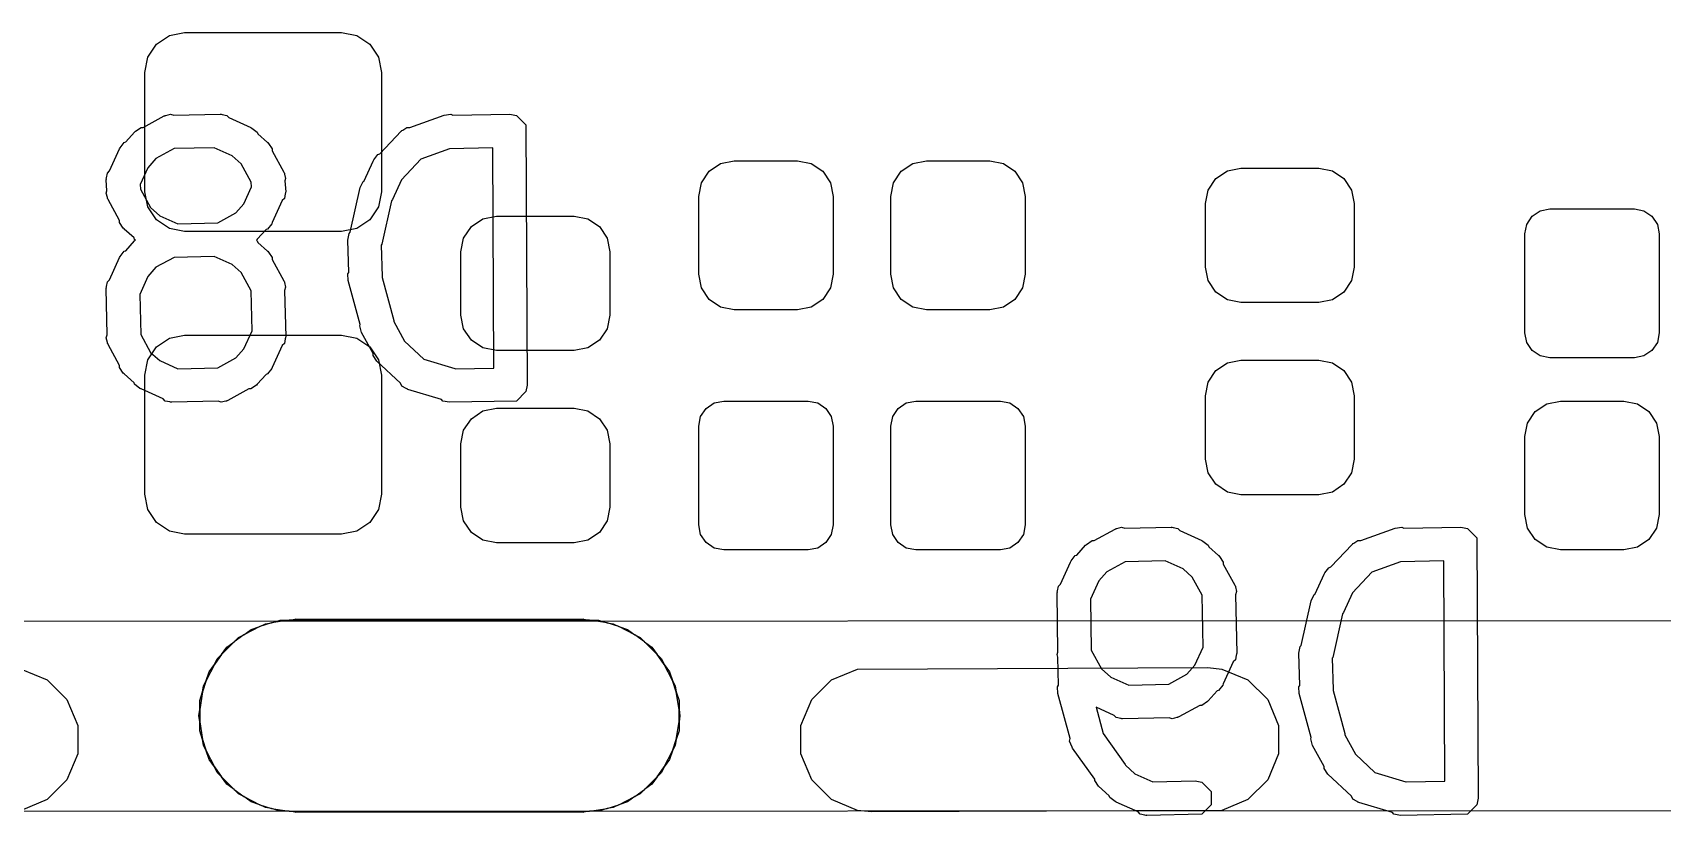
# Model space of a CAD drawing. Extents: x 138 to 258, y -115 to -93.
# Drawn here: x 142.663 to 146.973, y -111.49 to -109.42 of the extents above; entities that cross this region are included whole.
import ezdxf

# ---------------------------------------------------------------- set-up
doc = ezdxf.new("R2010")
doc.units = 0
doc.layers.add('BLACK', color=7, linetype='CONTINUOUS')

msp = doc.modelspace()

# ---------------------------------------------------------------- linework, layer by layer
at = {"layer": 'BLACK', "linetype": 'CONTINUOUS'}
for p, q in [((142.967538, -109.485689), (142.99043, -109.45143)), ((142.99043, -109.45143), (143.024689, -109.428538)), ((143.024689, -109.428538), (143.0651, -109.4205)), ((143.0651, -109.4205), (143.4801, -109.4205)), ((143.4801, -109.4205), (143.520511, -109.428538)), ((143.520511, -109.428538), (143.55477, -109.45143)), ((143.55477, -109.45143), (143.577662, -109.485689)), ((142.9595, -109.5261), (142.967538, -109.485689)), ((143.577662, -109.485689), (143.5857, -109.5261)), ((142.9595, -109.8411), (142.9595, -109.5261)), ((143.5857, -109.5261), (143.5857, -109.8411)), ((142.934914, -109.681423), (142.949747, -109.671512)), ((142.949747, -109.671512), (142.955042, -109.671512)), ((142.955042, -109.671512), (143.010658, -109.640928)), ((143.010658, -109.640928), (143.012866, -109.640323)), ((143.012866, -109.640323), (143.013609, -109.639581)), ((143.013609, -109.639581), (143.015765, -109.639529)), ((143.015765, -109.639529), (143.027864, -109.636216)), ((143.027864, -109.636216), (143.036325, -109.639036)), ((143.036325, -109.639036), (143.158831, -109.636101)), ((143.158831, -109.636101), (143.161076, -109.636547)), ((143.161076, -109.636547), (143.162072, -109.636216)), ((143.162072, -109.636216), (143.164164, -109.637161)), ((143.164164, -109.637161), (143.176327, -109.639581)), ((143.176327, -109.639581), (143.181944, -109.645198)), ((143.181944, -109.645198), (143.240163, -109.671512)), ((143.240163, -109.671512), (143.240191, -109.671513)), ((143.240191, -109.671513), (143.240219, -109.671538)), ((143.240219, -109.671538), (143.243141, -109.672859)), ((143.243141, -109.672859), (143.257233, -109.683796)), ((143.641849, -109.678453), (143.652237, -109.671512)), ((143.652237, -109.671512), (143.6608, -109.671512)), ((143.6608, -109.671512), (143.751071, -109.638447)), ((143.751071, -109.638447), (143.768769, -109.636216)), ((143.768769, -109.636216), (143.77446, -109.639061)), ((143.77446, -109.639061), (143.925185, -109.636101)), ((143.925185, -109.636101), (143.942681, -109.639581)), ((143.942681, -109.639581), (143.967425, -109.664325)), ((143.967425, -109.664325), (143.970905, -110.352381)), ((142.894418, -109.725237), (142.905355, -109.711145)), ((142.905355, -109.711145), (142.909579, -109.709736)), ((142.909579, -109.709736), (142.932652, -109.68395)), ((142.932652, -109.68395), (142.932704, -109.683796)), ((142.932704, -109.683796), (142.932874, -109.683702)), ((142.932874, -109.683702), (142.934914, -109.681423)), ((143.257233, -109.683796), (143.258641, -109.688022)), ((143.258641, -109.688022), (143.284424, -109.711092)), ((143.284424, -109.711092), (143.284581, -109.711145)), ((143.284581, -109.711145), (143.284675, -109.711317)), ((143.284675, -109.711317), (143.286954, -109.713356)), ((143.286954, -109.713356), (143.296865, -109.728188)), ((143.581285, -109.741285), (143.637405, -109.681423)), ((143.637405, -109.681423), (143.639308, -109.680151)), ((143.639308, -109.680151), (143.639778, -109.679212)), ((143.639778, -109.679212), (143.641849, -109.678453)), ((142.866757, -109.786433), (142.893071, -109.728217)), ((142.893071, -109.728187), (142.893098, -109.728156)), ((142.893071, -109.728217), (142.893071, -109.728187)), ((142.893098, -109.728156), (142.894418, -109.725237)), ((142.98938, -109.753715), (142.967898, -109.777723)), ((143.037245, -109.727393), (142.98938, -109.753715)), ((143.143125, -109.724856), (143.037245, -109.727393)), ((143.190656, -109.74634), (143.143125, -109.724856)), ((143.21466, -109.767819), (143.190656, -109.74634)), ((143.296865, -109.728188), (143.296864, -109.733482)), ((143.296864, -109.733482), (143.32745, -109.7891)), ((143.539904, -109.81264), (143.563631, -109.760148)), ((143.563631, -109.760118), (143.563657, -109.760089)), ((143.563631, -109.760148), (143.563631, -109.760118)), ((143.563657, -109.760089), (143.564978, -109.757168)), ((143.564978, -109.757168), (143.575915, -109.743076)), ((143.575915, -109.743076), (143.581285, -109.741285)), ((143.689557, -109.75516), (143.638447, -109.80968)), ((143.76516, -109.727467), (143.689557, -109.75516)), ((143.765528, -109.727541), (143.76516, -109.727467)), ((143.879684, -109.725298), (143.765528, -109.727541)), ((143.882629, -110.307496), (143.879684, -109.725298)), ((144.482415, -109.766904), (144.51838, -109.75975)), ((144.51838, -109.75975), (144.68602, -109.75975)), ((144.68602, -109.75975), (144.721985, -109.766904)), ((144.990415, -109.766904), (145.02638, -109.75975)), ((145.02638, -109.75975), (145.19402, -109.75975)), ((145.19402, -109.75975), (145.229985, -109.766904)), ((142.857775, -109.806306), (142.85872, -109.804213)), ((142.85872, -109.804213), (142.86114, -109.792051)), ((142.86114, -109.792051), (142.866757, -109.786433)), ((142.967898, -109.777723), (142.947749, -109.822301)), ((143.241311, -109.816282), (143.21466, -109.767819)), ((143.32745, -109.7891), (143.328054, -109.791308)), ((143.328054, -109.791308), (143.328797, -109.792051)), ((143.328797, -109.792051), (143.328983, -109.794699)), ((143.328983, -109.794699), (143.332162, -109.806305)), ((144.431554, -109.817765), (144.451926, -109.787276)), ((144.451926, -109.787276), (144.482415, -109.766904)), ((144.721985, -109.766904), (144.752474, -109.787276)), ((144.752474, -109.787276), (144.772846, -109.817765)), ((144.939554, -109.817765), (144.959926, -109.787276)), ((144.959926, -109.787276), (144.990415, -109.766904)), ((145.229985, -109.766904), (145.260474, -109.787276)), ((145.260474, -109.787276), (145.280846, -109.817765)), ((145.791776, -109.806326), (145.822265, -109.785954)), ((145.822265, -109.785954), (145.85823, -109.7788)), ((145.85823, -109.7788), (146.06397, -109.7788)), ((146.06397, -109.7788), (146.099935, -109.785954)), ((146.099935, -109.785954), (146.130424, -109.806326)), ((142.85766, -109.809547), (142.858106, -109.807301)), ((142.859724, -109.83887), (142.85766, -109.809547)), ((142.858106, -109.807301), (142.857775, -109.806306)), ((142.857775, -109.844719), (142.859724, -109.83887)), ((142.860953, -109.856324), (142.857775, -109.844719)), ((142.947749, -109.822301), (142.948625, -109.834743)), ((142.948625, -109.834743), (142.975273, -109.883202)), ((142.967538, -109.881511), (142.9595, -109.8411)), ((143.222036, -109.873301), (143.242187, -109.828722)), ((143.242187, -109.828722), (143.241311, -109.816282)), ((143.331215, -109.846813), (143.328797, -109.858974)), ((143.332162, -109.806305), (143.330212, -109.812153)), ((143.330212, -109.812153), (143.332277, -109.841478)), ((143.332162, -109.84472), (143.331215, -109.846813)), ((143.332277, -109.841478), (143.33183, -109.843724)), ((143.33183, -109.843724), (143.332162, -109.84472)), ((143.502965, -109.94851), (143.529585, -109.830389)), ((143.529585, -109.830389), (143.537205, -109.81426)), ((143.537205, -109.81426), (143.539904, -109.81264)), ((143.5857, -109.8411), (143.577662, -109.881511)), ((143.638447, -109.80968), (143.614833, -109.861924)), ((144.4244, -109.85373), (144.431554, -109.817765)), ((144.772846, -109.817765), (144.78, -109.85373)), ((144.9324, -109.85373), (144.939554, -109.817765)), ((145.280846, -109.817765), (145.288, -109.85373)), ((145.76425, -109.87278), (145.771404, -109.836815)), ((145.771404, -109.836815), (145.791776, -109.806326)), ((146.130424, -109.806326), (146.150796, -109.836815)), ((146.150796, -109.836815), (146.15795, -109.87278)), ((142.86114, -109.858974), (142.860953, -109.856324)), ((142.861882, -109.859716), (142.86114, -109.858974)), ((142.862487, -109.861924), (142.861882, -109.859716)), ((142.893071, -109.917542), (142.862487, -109.861924)), ((142.99043, -109.91577), (142.967538, -109.881511)), ((142.975273, -109.883202), (142.99928, -109.904683)), ((143.200555, -109.897309), (143.222036, -109.873301)), ((143.323179, -109.864591), (143.296865, -109.922808)), ((143.328797, -109.858974), (143.323179, -109.864591)), ((143.577662, -109.881511), (143.55477, -109.91577)), ((143.612303, -109.865183), (143.586363, -109.980293)), ((143.614833, -109.861924), (143.612303, -109.865183)), ((144.4244, -110.05947), (144.4244, -109.85373)), ((144.78, -109.85373), (144.78, -110.05947)), ((144.9324, -110.05947), (144.9324, -109.85373)), ((145.288, -109.85373), (145.288, -110.05947)), ((145.76425, -110.04042), (145.76425, -109.87278)), ((146.15795, -109.87278), (146.15795, -110.04042)), ((146.628143, -109.906093), (146.649568, -109.891777)), ((146.649568, -109.891777), (146.67484, -109.88675)), ((146.67484, -109.88675), (146.89836, -109.88675)), ((146.89836, -109.88675), (146.923632, -109.891777)), ((146.923632, -109.891777), (146.945057, -109.906093)), ((142.893072, -109.922838), (142.893071, -109.917542)), ((142.902983, -109.93767), (142.893072, -109.922838)), ((143.024689, -109.938662), (142.99043, -109.91577)), ((142.99928, -109.904683), (143.046811, -109.926168)), ((143.046811, -109.926168), (143.15269, -109.923631)), ((143.15269, -109.923631), (143.200555, -109.897309)), ((143.295518, -109.925788), (143.284581, -109.93988)), ((143.296837, -109.922868), (143.295518, -109.925788)), ((143.296865, -109.922838), (143.296837, -109.922868)), ((143.296865, -109.922808), (143.296865, -109.922838)), ((143.55477, -109.91577), (143.520511, -109.938662)), ((143.802904, -109.963815), (143.823276, -109.933326)), ((143.823276, -109.933326), (143.853765, -109.912954)), ((143.853765, -109.912954), (143.88973, -109.9058)), ((143.88973, -109.9058), (144.09547, -109.9058)), ((144.09547, -109.9058), (144.131435, -109.912954)), ((144.131435, -109.912954), (144.161924, -109.933326)), ((144.161924, -109.933326), (144.182296, -109.963815)), ((146.6088, -109.95279), (146.613827, -109.927518)), ((146.613827, -109.927518), (146.628143, -109.906093)), ((146.945057, -109.906093), (146.959373, -109.927518)), ((146.959373, -109.927518), (146.9644, -109.95279)), ((142.90526, -109.939707), (142.902983, -109.93767)), ((142.905355, -109.93988), (142.90526, -109.939707)), ((142.905511, -109.939932), (142.905355, -109.93988)), ((142.931294, -109.963001), (142.905511, -109.939932)), ((142.909579, -109.997119), (142.932652, -109.971333)), ((142.932703, -109.967228), (142.931294, -109.963001)), ((142.932652, -109.971333), (142.932704, -109.971179)), ((142.934841, -109.968887), (142.932703, -109.967228)), ((142.932704, -109.971179), (142.932874, -109.971085)), ((142.932874, -109.971085), (142.934841, -109.968887)), ((143.0651, -109.9467), (143.024689, -109.938662)), ((143.4801, -109.9467), (143.0651, -109.9467)), ((143.257062, -109.967321), (143.255095, -109.96952)), ((143.255095, -109.96952), (143.257233, -109.971179)), ((143.257233, -109.967228), (143.257062, -109.967321)), ((143.257284, -109.967073), (143.257233, -109.967228)), ((143.257233, -109.971179), (143.258641, -109.975405)), ((143.280356, -109.941288), (143.257284, -109.967073)), ((143.258641, -109.975405), (143.284424, -109.998475)), ((143.284581, -109.93988), (143.280356, -109.941288)), ((143.520511, -109.938662), (143.4801, -109.9467)), ((143.496288, -109.969204), (143.499768, -109.951708)), ((143.498914, -110.05472), (143.496288, -109.969204)), ((143.499768, -109.951708), (143.502965, -109.94851)), ((143.79575, -109.99978), (143.802904, -109.963815)), ((144.182296, -109.963815), (144.18945, -109.99978)), ((146.6088, -110.21441), (146.6088, -109.95279)), ((146.9644, -109.95279), (146.9644, -110.21441)), ((142.866757, -110.073816), (142.893071, -110.0156)), ((142.893071, -110.01557), (142.893098, -110.015539)), ((142.893071, -110.0156), (142.893071, -110.01557)), ((142.893098, -110.015539), (142.894418, -110.01262)), ((142.894418, -110.01262), (142.905355, -109.998528)), ((142.905355, -109.998528), (142.909579, -109.997119)), ((143.037245, -110.014776), (142.98938, -110.041098)), ((143.143125, -110.012239), (143.037245, -110.014776)), ((143.190656, -110.033723), (143.143125, -110.012239)), ((143.284424, -109.998475), (143.284581, -109.998528)), ((143.284581, -109.998528), (143.284675, -109.9987)), ((143.284675, -109.9987), (143.286954, -110.000739)), ((143.286954, -110.000739), (143.296865, -110.015571)), ((143.296865, -110.015571), (143.296864, -110.020865)), ((143.296864, -110.020865), (143.32745, -110.076483)), ((143.586363, -109.980293), (143.585201, -109.982751)), ((143.585201, -109.982751), (143.587728, -110.064998)), ((143.79575, -110.16742), (143.79575, -109.99978)), ((144.18945, -109.99978), (144.18945, -110.16742)), ((142.98938, -110.041098), (142.967898, -110.065106)), ((143.21466, -110.055202), (143.190656, -110.033723)), ((143.240984, -110.10307), (143.21466, -110.055202)), ((143.496786, -110.058269), (143.498914, -110.05472)), ((143.497653, -110.076087), (143.496786, -110.058269)), ((144.431554, -110.095435), (144.4244, -110.05947)), ((144.78, -110.05947), (144.772846, -110.095435)), ((144.939554, -110.095435), (144.9324, -110.05947)), ((145.288, -110.05947), (145.280846, -110.095435)), ((145.771404, -110.076385), (145.76425, -110.04042)), ((146.15795, -110.04042), (146.150796, -110.076385)), ((142.85766, -110.09693), (142.858106, -110.094684)), ((142.860595, -110.219434), (142.85766, -110.09693)), ((142.857775, -110.093689), (142.85872, -110.091596)), ((142.858106, -110.094684), (142.857775, -110.093689)), ((142.85872, -110.091596), (142.86114, -110.079434)), ((142.86114, -110.079434), (142.866757, -110.073816)), ((142.967898, -110.065106), (142.946415, -110.112635)), ((143.243521, -110.208948), (143.240984, -110.10307)), ((143.32745, -110.076483), (143.328054, -110.078691)), ((143.328054, -110.078691), (143.328797, -110.079434)), ((143.328797, -110.079434), (143.328848, -110.081589)), ((143.328848, -110.081589), (143.332162, -110.093688)), ((143.332162, -110.093688), (143.329341, -110.102149)), ((143.329341, -110.102149), (143.332277, -110.224655)), ((143.529583, -110.19222), (143.497653, -110.076087)), ((143.587728, -110.064998), (143.587097, -110.068166)), ((143.587097, -110.068166), (143.618295, -110.181635)), ((144.451926, -110.125924), (144.431554, -110.095435)), ((144.772846, -110.095435), (144.752474, -110.125924)), ((144.959926, -110.125924), (144.939554, -110.095435)), ((145.280846, -110.095435), (145.260474, -110.125924)), ((145.791776, -110.106874), (145.771404, -110.076385)), ((145.822265, -110.127246), (145.791776, -110.106874)), ((146.130424, -110.106874), (146.099935, -110.127246)), ((146.150796, -110.076385), (146.130424, -110.106874)), ((142.946415, -110.112635), (142.948952, -110.218515)), ((144.482415, -110.146296), (144.451926, -110.125924)), ((144.51838, -110.15345), (144.482415, -110.146296)), ((144.721985, -110.146296), (144.68602, -110.15345)), ((144.752474, -110.125924), (144.721985, -110.146296)), ((144.990415, -110.146296), (144.959926, -110.125924)), ((145.02638, -110.15345), (144.990415, -110.146296)), ((145.229985, -110.146296), (145.19402, -110.15345)), ((145.260474, -110.125924), (145.229985, -110.146296)), ((145.85823, -110.1344), (145.822265, -110.127246)), ((146.06397, -110.1344), (145.85823, -110.1344)), ((146.099935, -110.127246), (146.06397, -110.1344)), ((143.528335, -110.195965), (143.529583, -110.19222)), ((143.618295, -110.181635), (143.61844, -110.184635)), ((143.61844, -110.184635), (143.646764, -110.236141)), ((143.802904, -110.203385), (143.79575, -110.16742)), ((144.18945, -110.16742), (144.182296, -110.203385)), ((144.68602, -110.15345), (144.51838, -110.15345)), ((145.19402, -110.15345), (145.02638, -110.15345)), ((142.857775, -110.227896), (142.860595, -110.219434)), ((142.861088, -110.239993), (142.857775, -110.227896)), ((142.948952, -110.218515), (142.975273, -110.266379)), ((142.99043, -110.25143), (143.024689, -110.228538)), ((143.024689, -110.228538), (143.0651, -110.2205)), ((143.0651, -110.2205), (143.4801, -110.2205)), ((143.222035, -110.25648), (143.243521, -110.208948)), ((143.331215, -110.22999), (143.328797, -110.242151)), ((143.332162, -110.227897), (143.331215, -110.22999)), ((143.332277, -110.224655), (143.33183, -110.226901)), ((143.33183, -110.226901), (143.332162, -110.227897)), ((143.4801, -110.2205), (143.520511, -110.228538)), ((143.520511, -110.228538), (143.55477, -110.25143)), ((143.533047, -110.21317), (143.528335, -110.195965)), ((143.563631, -110.268787), (143.533047, -110.21317)), ((143.646764, -110.236141), (143.646815, -110.236328)), ((143.646815, -110.236328), (143.698026, -110.284336)), ((143.823276, -110.233874), (143.802904, -110.203385)), ((143.853765, -110.254246), (143.823276, -110.233874)), ((144.161924, -110.233874), (144.131435, -110.254246)), ((144.182296, -110.203385), (144.161924, -110.233874)), ((146.613827, -110.239682), (146.6088, -110.21441)), ((146.9644, -110.21441), (146.959373, -110.239682)), ((142.86114, -110.242151), (142.861088, -110.239993)), ((142.861882, -110.242893), (142.86114, -110.242151)), ((142.862487, -110.245101), (142.861882, -110.242893)), ((142.893071, -110.300718), (142.862487, -110.245101)), ((142.967538, -110.285689), (142.99043, -110.25143)), ((142.975273, -110.266379), (142.999282, -110.287862)), ((143.200555, -110.280487), (143.222035, -110.25648)), ((143.323179, -110.247768), (143.296864, -110.305985)), ((143.328797, -110.242151), (143.323179, -110.247768)), ((143.55477, -110.25143), (143.577662, -110.285689)), ((143.563631, -110.274084), (143.563631, -110.268787)), ((143.573542, -110.288916), (143.563631, -110.274084)), ((143.88973, -110.2614), (143.853765, -110.254246)), ((144.09547, -110.2614), (143.88973, -110.2614)), ((144.131435, -110.254246), (144.09547, -110.2614)), ((146.628143, -110.261107), (146.613827, -110.239682)), ((146.649568, -110.275423), (146.628143, -110.261107)), ((146.67484, -110.28045), (146.649568, -110.275423)), ((146.923632, -110.275423), (146.89836, -110.28045)), ((146.945057, -110.261107), (146.923632, -110.275423)), ((146.959373, -110.239682), (146.945057, -110.261107)), ((142.893071, -110.306015), (142.893071, -110.300718)), ((142.902982, -110.320847), (142.893071, -110.306015)), ((142.905261, -110.322886), (142.902982, -110.320847)), ((142.905355, -110.323057), (142.905261, -110.322886)), ((142.9595, -110.3261), (142.967538, -110.285689)), ((142.999282, -110.287862), (143.046811, -110.309345)), ((143.046811, -110.309345), (143.152691, -110.306808)), ((143.152691, -110.306808), (143.200555, -110.280487)), ((143.295518, -110.308965), (143.284581, -110.323057)), ((143.296838, -110.306043), (143.295518, -110.308965)), ((143.296865, -110.306014), (143.296838, -110.306043)), ((143.296864, -110.305985), (143.296865, -110.306014)), ((143.636032, -110.347498), (143.573542, -110.288916)), ((143.577662, -110.285689), (143.5857, -110.3261)), ((143.698026, -110.284336), (143.779986, -110.309007)), ((143.779986, -110.309007), (143.780844, -110.309496)), ((143.780844, -110.309496), (143.882629, -110.307496)), ((145.771404, -110.344815), (145.791776, -110.314326)), ((145.791776, -110.314326), (145.822265, -110.293954)), ((145.822265, -110.293954), (145.85823, -110.2868)), ((145.85823, -110.2868), (146.06397, -110.2868)), ((146.06397, -110.2868), (146.099935, -110.293954)), ((146.099935, -110.293954), (146.130424, -110.314326)), ((146.130424, -110.314326), (146.150796, -110.344815)), ((146.89836, -110.28045), (146.67484, -110.28045)), ((142.905509, -110.323108), (142.905355, -110.323057)), ((142.931295, -110.34618), (142.905509, -110.323108)), ((142.932704, -110.350406), (142.931295, -110.34618)), ((142.946796, -110.361343), (142.932704, -110.350406)), ((142.949717, -110.362663), (142.946796, -110.361343)), ((142.949747, -110.36269), (142.949717, -110.362663)), ((142.949776, -110.36269), (142.949747, -110.36269)), ((143.007991, -110.389003), (142.949776, -110.36269)), ((142.9595, -110.6411), (142.9595, -110.3261)), ((143.234895, -110.362689), (143.179277, -110.393274)), ((143.240191, -110.362689), (143.234895, -110.362689)), ((143.255023, -110.352778), (143.240191, -110.362689)), ((143.25706, -110.3505), (143.255023, -110.352778)), ((143.257233, -110.350406), (143.25706, -110.3505)), ((143.257285, -110.350249), (143.257233, -110.350406)), ((143.280355, -110.324465), (143.257285, -110.350249)), ((143.284581, -110.323057), (143.280355, -110.324465)), ((143.5857, -110.3261), (143.5857, -110.6411)), ((143.639778, -110.35499), (143.636032, -110.347498)), ((143.650608, -110.361163), (143.639778, -110.35499)), ((143.652237, -110.36269), (143.650608, -110.361163)), ((143.653287, -110.36269), (143.652237, -110.36269)), ((143.655276, -110.363824), (143.653287, -110.36269)), ((143.743916, -110.390505), (143.655276, -110.363824)), ((143.970905, -110.352381), (143.967425, -110.369877)), ((145.76425, -110.38078), (145.771404, -110.344815)), ((146.150796, -110.344815), (146.15795, -110.38078)), ((143.013609, -110.394621), (143.007991, -110.389003)), ((143.025771, -110.39704), (143.013609, -110.394621)), ((143.027864, -110.397986), (143.025771, -110.39704)), ((143.028859, -110.397654), (143.027864, -110.397986)), ((143.031105, -110.398101), (143.028859, -110.397654)), ((143.15361, -110.395165), (143.031105, -110.398101)), ((143.162072, -110.397986), (143.15361, -110.395165)), ((143.174169, -110.394672), (143.162072, -110.397986)), ((143.176327, -110.394621), (143.174169, -110.394672)), ((143.177069, -110.393878), (143.176327, -110.394621)), ((143.179277, -110.393274), (143.177069, -110.393878)), ((143.748032, -110.394621), (143.743916, -110.390505)), ((143.765528, -110.398101), (143.748032, -110.394621)), ((143.942681, -110.394621), (143.765528, -110.398101)), ((143.967425, -110.369877), (143.942681, -110.394621)), ((144.443743, -110.414093), (144.465168, -110.399777)), ((144.465168, -110.399777), (144.49044, -110.39475)), ((144.49044, -110.39475), (144.71396, -110.39475)), ((144.71396, -110.39475), (144.739232, -110.399777)), ((144.739232, -110.399777), (144.760657, -110.414093)), ((144.951743, -110.414093), (144.973168, -110.399777)), ((144.973168, -110.399777), (144.99844, -110.39475)), ((144.99844, -110.39475), (145.22196, -110.39475)), ((145.22196, -110.39475), (145.247232, -110.399777)), ((145.247232, -110.399777), (145.268657, -110.414093)), ((145.76425, -110.54842), (145.76425, -110.38078)), ((146.15795, -110.38078), (146.15795, -110.54842)), ((146.636326, -110.422276), (146.666815, -110.401904)), ((146.666815, -110.401904), (146.70278, -110.39475)), ((146.70278, -110.39475), (146.87042, -110.39475)), ((146.87042, -110.39475), (146.906385, -110.401904)), ((146.906385, -110.401904), (146.936874, -110.422276)), ((143.802904, -110.471815), (143.823276, -110.441326)), ((143.823276, -110.441326), (143.853765, -110.420954)), ((143.853765, -110.420954), (143.88973, -110.4138)), ((143.88973, -110.4138), (144.09547, -110.4138)), ((144.09547, -110.4138), (144.131435, -110.420954)), ((144.131435, -110.420954), (144.161924, -110.441326)), ((144.161924, -110.441326), (144.182296, -110.471815)), ((144.4244, -110.46079), (144.429427, -110.435518)), ((144.429427, -110.435518), (144.443743, -110.414093)), ((144.760657, -110.414093), (144.774973, -110.435518)), ((144.774973, -110.435518), (144.78, -110.46079)), ((144.9324, -110.46079), (144.937427, -110.435518)), ((144.937427, -110.435518), (144.951743, -110.414093)), ((145.268657, -110.414093), (145.282973, -110.435518)), ((145.282973, -110.435518), (145.288, -110.46079)), ((146.615954, -110.452765), (146.636326, -110.422276)), ((146.936874, -110.422276), (146.957246, -110.452765)), ((143.79575, -110.50778), (143.802904, -110.471815)), ((144.182296, -110.471815), (144.18945, -110.50778)), ((144.4244, -110.72241), (144.4244, -110.46079)), ((144.78, -110.46079), (144.78, -110.72241)), ((144.9324, -110.72241), (144.9324, -110.46079)), ((145.288, -110.46079), (145.288, -110.72241)), ((146.6088, -110.48873), (146.615954, -110.452765)), ((146.6088, -110.69447), (146.6088, -110.48873)), ((146.957246, -110.452765), (146.9644, -110.48873)), ((146.9644, -110.48873), (146.9644, -110.69447)), ((143.79575, -110.67542), (143.79575, -110.50778)), ((144.18945, -110.50778), (144.18945, -110.67542)), ((145.771404, -110.584385), (145.76425, -110.54842)), ((146.15795, -110.54842), (146.150796, -110.584385)), ((145.791776, -110.614874), (145.771404, -110.584385)), ((145.822265, -110.635246), (145.791776, -110.614874)), ((146.130424, -110.614874), (146.099935, -110.635246)), ((146.150796, -110.584385), (146.130424, -110.614874)), ((142.967538, -110.681511), (142.9595, -110.6411)), ((143.5857, -110.6411), (143.577662, -110.681511)), ((145.85823, -110.6424), (145.822265, -110.635246)), ((146.06397, -110.6424), (145.85823, -110.6424)), ((146.099935, -110.635246), (146.06397, -110.6424)), ((142.99043, -110.71577), (142.967538, -110.681511)), ((143.577662, -110.681511), (143.55477, -110.71577)), ((143.802904, -110.711385), (143.79575, -110.67542)), ((144.18945, -110.67542), (144.182296, -110.711385)), ((146.615954, -110.730435), (146.6088, -110.69447)), ((146.9644, -110.69447), (146.957246, -110.730435)), ((143.024689, -110.738662), (142.99043, -110.71577)), ((143.0651, -110.7467), (143.024689, -110.738662)), ((143.4801, -110.7467), (143.0651, -110.7467)), ((143.520511, -110.738662), (143.4801, -110.7467)), ((143.55477, -110.71577), (143.520511, -110.738662)), ((143.823276, -110.741874), (143.802904, -110.711385)), ((143.853765, -110.762246), (143.823276, -110.741874)), ((144.161924, -110.741874), (144.131435, -110.762246)), ((144.182296, -110.711385), (144.161924, -110.741874)), ((144.429427, -110.747682), (144.4244, -110.72241)), ((144.443743, -110.769107), (144.429427, -110.747682)), ((144.774973, -110.747682), (144.760657, -110.769107)), ((144.78, -110.72241), (144.774973, -110.747682)), ((144.937427, -110.747682), (144.9324, -110.72241)), ((144.951743, -110.769107), (144.937427, -110.747682)), ((145.282973, -110.747682), (145.268657, -110.769107)), ((145.288, -110.72241), (145.282973, -110.747682)), ((145.469642, -110.763712), (145.525258, -110.733128)), ((145.525258, -110.733128), (145.527466, -110.732523)), ((145.527466, -110.732523), (145.528209, -110.731781)), ((145.528209, -110.731781), (145.530365, -110.731729)), ((145.530365, -110.731729), (145.542464, -110.728416)), ((145.542464, -110.728416), (145.550925, -110.731236)), ((145.550925, -110.731236), (145.673431, -110.728301)), ((145.673431, -110.728301), (145.675676, -110.728747)), ((145.675676, -110.728747), (145.676672, -110.728416)), ((145.676672, -110.728416), (145.678764, -110.729361)), ((145.678764, -110.729361), (145.690927, -110.731781)), ((145.690927, -110.731781), (145.696544, -110.737398)), ((145.696544, -110.737398), (145.754763, -110.763712)), ((146.1754, -110.763712), (146.265671, -110.730647)), ((146.265671, -110.730647), (146.283369, -110.728416)), ((146.283369, -110.728416), (146.28906, -110.731261)), ((146.28906, -110.731261), (146.439785, -110.728301)), ((146.439785, -110.728301), (146.457281, -110.731781)), ((146.457281, -110.731781), (146.482025, -110.756525)), ((146.636326, -110.760924), (146.615954, -110.730435)), ((146.957246, -110.730435), (146.936874, -110.760924)), ((143.88973, -110.7694), (143.853765, -110.762246)), ((144.09547, -110.7694), (143.88973, -110.7694)), ((144.131435, -110.762246), (144.09547, -110.7694)), ((144.465168, -110.783423), (144.443743, -110.769107)), ((144.49044, -110.78845), (144.465168, -110.783423)), ((144.71396, -110.78845), (144.49044, -110.78845)), ((144.739232, -110.783423), (144.71396, -110.78845)), ((144.760657, -110.769107), (144.739232, -110.783423)), ((144.973168, -110.783423), (144.951743, -110.769107)), ((144.99844, -110.78845), (144.973168, -110.783423)), ((145.22196, -110.78845), (144.99844, -110.78845)), ((145.247232, -110.783423), (145.22196, -110.78845)), ((145.268657, -110.769107), (145.247232, -110.783423)), ((145.424179, -110.801936), (145.447252, -110.77615)), ((145.447252, -110.77615), (145.447304, -110.775996)), ((145.447304, -110.775996), (145.447474, -110.775902)), ((145.447474, -110.775902), (145.449514, -110.773623)), ((145.449514, -110.773623), (145.464347, -110.763712)), ((145.464347, -110.763712), (145.469642, -110.763712)), ((145.754763, -110.763712), (145.754791, -110.763713)), ((145.754791, -110.763713), (145.754819, -110.763738)), ((145.754819, -110.763738), (145.757741, -110.765059)), ((145.757741, -110.765059), (145.771833, -110.775996)), ((145.771833, -110.775996), (145.773241, -110.780222)), ((145.773241, -110.780222), (145.799024, -110.803292)), ((146.095885, -110.833485), (146.152005, -110.773623)), ((146.152005, -110.773623), (146.153908, -110.772351)), ((146.153908, -110.772351), (146.154378, -110.771412)), ((146.154378, -110.771412), (146.156449, -110.770653)), ((146.156449, -110.770653), (146.166837, -110.763712)), ((146.166837, -110.763712), (146.1754, -110.763712)), ((146.482025, -110.756525), (146.485505, -111.444581)), ((146.666815, -110.781296), (146.636326, -110.760924)), ((146.70278, -110.78845), (146.666815, -110.781296)), ((146.87042, -110.78845), (146.70278, -110.78845)), ((146.906385, -110.781296), (146.87042, -110.78845)), ((146.936874, -110.760924), (146.906385, -110.781296)), ((145.381357, -110.878633), (145.407671, -110.820417)), ((145.407671, -110.820387), (145.407698, -110.820356)), ((145.407671, -110.820417), (145.407671, -110.820387)), ((145.407698, -110.820356), (145.409018, -110.817437)), ((145.409018, -110.817437), (145.419955, -110.803345)), ((145.419955, -110.803345), (145.424179, -110.801936)), ((145.551845, -110.819593), (145.50398, -110.845915)), ((145.657725, -110.817056), (145.551845, -110.819593)), ((145.705256, -110.83854), (145.657725, -110.817056)), ((145.72926, -110.860019), (145.705256, -110.83854)), ((145.799024, -110.803292), (145.799181, -110.803345)), ((145.799181, -110.803345), (145.799275, -110.803517)), ((145.799275, -110.803517), (145.801554, -110.805556)), ((145.801554, -110.805556), (145.811465, -110.820388)), ((145.811465, -110.820388), (145.811464, -110.825682)), ((145.811464, -110.825682), (145.84205, -110.8813)), ((146.079578, -110.849368), (146.090515, -110.835276)), ((146.090515, -110.835276), (146.095885, -110.833485)), ((146.27976, -110.819667), (146.204157, -110.84736)), ((146.280128, -110.819741), (146.27976, -110.819667)), ((146.394284, -110.817498), (146.280128, -110.819741)), ((146.397229, -111.399696), (146.394284, -110.817498)), ((145.37574, -110.884251), (145.381357, -110.878633)), ((145.482498, -110.869923), (145.460653, -110.918253)), ((145.50398, -110.845915), (145.482498, -110.869923)), ((145.755556, -110.907837), (145.72926, -110.860019)), ((145.84205, -110.8813), (145.842654, -110.883508)), ((146.054504, -110.90484), (146.078231, -110.852348)), ((146.078231, -110.852318), (146.078257, -110.852289)), ((146.078231, -110.852348), (146.078231, -110.852318)), ((146.078257, -110.852289), (146.079578, -110.849368)), ((146.204157, -110.84736), (146.153047, -110.90188)), ((145.37226, -110.901747), (145.372706, -110.899501)), ((145.374264, -111.058976), (145.37226, -110.901747)), ((145.372375, -110.898506), (145.37332, -110.896413)), ((145.372706, -110.899501), (145.372375, -110.898506)), ((145.37332, -110.896413), (145.37574, -110.884251)), ((145.460653, -110.918253), (145.462373, -111.053118)), ((145.758258, -111.045393), (145.755556, -110.907837)), ((145.842654, -110.883508), (145.843397, -110.884251)), ((145.843397, -110.884251), (145.843438, -110.88637)), ((145.843438, -110.88637), (145.846762, -110.898505)), ((145.846762, -110.898505), (145.843848, -110.907244)), ((145.843848, -110.907244), (145.846877, -111.061404)), ((146.017565, -111.04071), (146.044185, -110.922589)), ((146.044185, -110.922589), (146.051805, -110.90646)), ((146.051805, -110.90646), (146.054504, -110.90484)), ((146.153047, -110.90188), (146.129433, -110.954124)), ((146.126903, -110.957383), (146.100963, -111.072493)), ((146.129433, -110.954124), (146.126903, -110.957383)), ((141.706502, -110.977341), (151.744362, -110.972714)), ((143.264249, -110.991195), (143.222026, -111.012709)), ((143.222026, -111.012709), (143.241433, -110.998609)), ((143.241433, -110.998609), (143.264249, -110.991195)), ((143.294754, -110.981283), (143.264249, -110.991195)), ((143.264249, -110.991195), (143.278717, -110.983824)), ((143.278717, -110.983824), (143.294754, -110.981283)), ((143.294754, -110.981283), (143.317572, -110.97387)), ((143.341563, -110.97387), (143.294754, -110.981283)), ((143.317572, -110.97387), (143.341563, -110.97387)), ((143.341563, -110.97387), (143.3576, -110.97133)), ((143.3576, -110.97387), (143.341563, -110.97387)), ((143.357114, -110.971427), (143.356427, -110.972114)), ((143.356427, -110.972114), (143.356427, -110.973086)), ((143.356427, -110.973086), (143.357114, -110.973773)), ((143.357696, -110.971426), (143.357114, -110.971427)), ((143.357114, -110.973773), (143.3576, -110.97387)), ((143.3576, -110.97133), (143.357696, -110.971426)), ((143.3576, -110.97387), (143.35887, -110.9726)), ((144.119503, -110.973773), (143.3576, -110.97387)), ((143.357696, -110.971426), (144.1196, -110.97133)), ((143.35887, -110.9726), (143.357696, -110.971426)), ((144.1196, -110.97133), (144.11833, -110.9726)), ((144.11833, -110.9726), (144.119503, -110.973773)), ((144.1196, -110.97387), (144.119503, -110.973773)), ((144.119503, -110.973773), (144.120086, -110.973773)), ((144.120086, -110.971427), (144.1196, -110.97133)), ((144.1196, -110.97133), (144.135637, -110.97387)), ((144.135637, -110.97387), (144.1196, -110.97387)), ((144.120773, -110.972114), (144.120086, -110.971427)), ((144.120086, -110.973773), (144.120773, -110.973086)), ((144.120773, -110.973086), (144.120773, -110.972114)), ((144.182445, -110.981283), (144.135637, -110.97387)), ((144.135637, -110.97387), (144.159628, -110.97387)), ((144.159628, -110.97387), (144.182445, -110.981283)), ((144.21295, -110.991195), (144.182445, -110.981283)), ((144.182445, -110.981283), (144.198483, -110.983824)), ((144.198483, -110.983824), (144.21295, -110.991195)), ((144.255173, -111.012709), (144.21295, -110.991195)), ((144.21295, -110.991195), (144.235767, -110.998609)), ((144.235767, -110.998609), (144.255173, -111.012709)), ((143.19607, -111.031567), (143.162567, -111.06507)), ((143.162567, -111.06507), (143.176666, -111.045666)), ((143.176666, -111.045666), (143.19607, -111.031567)), ((143.222026, -111.012709), (143.19607, -111.031567)), ((143.19607, -111.031567), (143.207556, -111.020082)), ((143.207556, -111.020082), (143.222026, -111.012709)), ((144.281129, -111.031567), (144.255173, -111.012709)), ((144.255173, -111.012709), (144.269644, -111.020082)), ((144.269644, -111.020082), (144.281129, -111.031567)), ((144.314632, -111.06507), (144.281129, -111.031567)), ((144.281129, -111.031567), (144.300534, -111.045666)), ((144.300534, -111.045666), (144.314632, -111.06507)), ((145.462373, -111.053118), (145.489873, -111.103128)), ((145.736636, -111.093227), (145.758258, -111.045393)), ((146.010888, -111.061404), (146.014368, -111.043908)), ((146.014368, -111.043908), (146.017565, -111.04071)), ((143.143709, -111.091026), (143.122195, -111.133249)), ((143.129609, -111.110433), (143.143709, -111.091026)), ((143.162567, -111.06507), (143.143709, -111.091026)), ((143.143709, -111.091026), (143.151082, -111.076556)), ((143.151082, -111.076556), (143.162567, -111.06507)), ((144.33349, -111.091026), (144.314632, -111.06507)), ((144.314632, -111.06507), (144.326118, -111.076556)), ((144.326118, -111.076556), (144.33349, -111.091026)), ((144.355004, -111.133249), (144.33349, -111.091026)), ((144.33349, -111.091026), (144.347591, -111.110433)), ((145.372375, -111.064645), (145.374264, -111.058976)), ((145.374432, -111.072158), (145.372375, -111.064645)), ((145.375375, -111.146106), (145.374432, -111.072158)), ((145.715155, -111.117235), (145.736636, -111.093227)), ((145.837779, -111.084517), (145.811465, -111.142734)), ((145.843397, -111.0789), (145.837779, -111.084517)), ((145.845815, -111.066739), (145.843397, -111.0789)), ((145.846762, -111.064646), (145.845815, -111.066739)), ((145.846877, -111.061404), (145.84643, -111.06365)), ((145.84643, -111.06365), (145.846762, -111.064646)), ((146.013514, -111.14692), (146.010888, -111.061404)), ((146.100963, -111.072493), (146.099801, -111.074951)), ((146.099801, -111.074951), (146.102328, -111.157198)), ((142.632765, -111.10326), (142.701436, -111.131705)), ((142.701436, -111.131705), (142.753995, -111.184264)), ((143.122195, -111.133249), (143.112283, -111.163754)), ((143.114824, -111.147717), (143.122195, -111.133249)), ((143.122195, -111.133249), (143.129609, -111.110433)), ((144.347591, -111.110433), (144.355004, -111.133249)), ((144.364916, -111.163754), (144.355004, -111.133249)), ((144.355004, -111.133249), (144.362376, -111.147717)), ((144.723205, -111.184264), (144.775764, -111.131705)), ((144.775764, -111.131705), (144.844435, -111.10326)), ((144.844435, -111.10326), (145.7706, -111.0996)), ((145.489873, -111.103128), (145.51388, -111.124609)), ((145.51388, -111.124609), (145.561411, -111.146094)), ((145.66729, -111.143557), (145.715155, -111.117235)), ((145.7706, -111.0996), (145.807765, -111.10326)), ((145.807765, -111.10326), (145.876436, -111.131705)), ((145.876436, -111.131705), (145.928995, -111.184264)), ((142.753995, -111.184264), (142.78244, -111.252935)), ((143.10487, -111.186572), (143.112283, -111.163754)), ((143.112283, -111.163754), (143.10487, -111.210563)), ((143.112283, -111.163754), (143.114824, -111.147717)), ((144.362376, -111.147717), (144.364916, -111.163754)), ((144.37233, -111.210563), (144.364916, -111.163754)), ((144.364916, -111.163754), (144.37233, -111.186572)), ((144.69476, -111.252935), (144.723205, -111.184264)), ((145.372758, -111.150469), (145.375375, -111.146106)), ((145.373625, -111.168287), (145.372758, -111.150469)), ((145.406353, -111.287328), (145.373625, -111.168287)), ((145.561411, -111.146094), (145.66729, -111.143557)), ((145.794956, -111.161214), (145.771884, -111.186999)), ((145.799181, -111.159806), (145.794956, -111.161214)), ((145.810118, -111.145714), (145.799181, -111.159806)), ((145.811437, -111.142794), (145.810118, -111.145714)), ((145.811465, -111.142764), (145.811437, -111.142794)), ((145.811465, -111.142734), (145.811465, -111.142764)), ((145.928995, -111.184264), (145.95744, -111.252935)), ((146.011386, -111.150469), (146.013514, -111.14692)), ((146.012253, -111.168287), (146.011386, -111.150469)), ((146.044183, -111.28442), (146.012253, -111.168287)), ((146.102328, -111.157198), (146.101697, -111.160366)), ((146.101697, -111.160366), (146.132895, -111.273835)), ((143.10233, -111.2266), (143.10487, -111.210563)), ((143.10487, -111.242636), (143.10233, -111.2266)), ((143.10487, -111.210563), (143.10487, -111.186572)), ((143.10487, -111.210563), (143.10487, -111.2266)), ((143.10487, -111.2266), (143.10487, -111.242636)), ((144.37233, -111.186572), (144.37233, -111.210563)), ((144.37233, -111.2266), (144.37233, -111.210563)), ((144.37233, -111.210563), (144.37487, -111.2266)), ((144.37487, -111.2266), (144.37233, -111.242636)), ((144.37233, -111.242636), (144.37233, -111.2266)), ((145.522591, -111.225752), (145.47515, -111.204308)), ((145.47515, -111.204308), (145.494229, -111.273703)), ((145.528209, -111.23137), (145.522591, -111.225752)), ((145.749495, -111.199438), (145.693878, -111.230023)), ((145.754791, -111.199438), (145.749495, -111.199438)), ((145.769623, -111.189527), (145.754791, -111.199438)), ((145.771662, -111.187247), (145.769623, -111.189527)), ((145.771833, -111.187154), (145.771662, -111.187247)), ((145.771884, -111.186999), (145.771833, -111.187154)), ((142.78244, -111.252935), (142.78244, -111.327265)), ((143.10487, -111.266628), (143.10487, -111.242636)), ((143.10487, -111.242636), (143.112283, -111.289445)), ((143.112283, -111.289445), (143.10487, -111.266628)), ((144.364916, -111.289445), (144.37233, -111.242636)), ((144.37233, -111.266628), (144.364916, -111.289445)), ((144.37233, -111.242636), (144.37233, -111.266628)), ((144.69476, -111.327265), (144.69476, -111.252935)), ((145.540369, -111.233788), (145.528209, -111.23137)), ((145.542463, -111.234735), (145.540369, -111.233788)), ((145.543458, -111.234403), (145.542463, -111.234735)), ((145.545705, -111.23485), (145.543458, -111.234403)), ((145.668211, -111.231914), (145.545705, -111.23485)), ((145.676673, -111.234735), (145.668211, -111.231914)), ((145.688771, -111.231421), (145.676673, -111.234735)), ((145.690927, -111.23137), (145.688771, -111.231421)), ((145.691669, -111.230627), (145.690927, -111.23137)), ((145.693878, -111.230023), (145.691669, -111.230627)), ((145.95744, -111.252935), (145.95744, -111.327265)), ((143.114824, -111.305483), (143.112283, -111.289445)), ((143.112283, -111.289445), (143.122195, -111.31995)), ((143.122195, -111.31995), (143.114824, -111.305483)), ((144.355004, -111.31995), (144.364916, -111.289445)), ((144.362376, -111.305483), (144.355004, -111.31995)), ((144.364916, -111.289445), (144.362376, -111.305483)), ((145.40506, -111.293797), (145.406353, -111.287328)), ((145.41187, -111.310285), (145.40506, -111.293797)), ((145.413173, -111.312133), (145.41187, -111.310285)), ((145.413176, -111.312142), (145.413173, -111.312133)), ((145.413182, -111.312145), (145.413176, -111.312142)), ((145.471534, -111.394885), (145.413182, -111.312145)), ((145.494229, -111.273703), (145.551815, -111.355357)), ((146.042935, -111.288165), (146.044183, -111.28442)), ((146.047647, -111.30537), (146.042935, -111.288165)), ((146.078231, -111.360987), (146.047647, -111.30537)), ((146.132895, -111.273835), (146.13304, -111.276835)), ((146.13304, -111.276835), (146.161364, -111.328341)), ((142.78244, -111.327265), (142.753995, -111.395936)), ((143.129609, -111.342767), (143.122195, -111.31995)), ((143.122195, -111.31995), (143.143709, -111.362173)), ((143.143709, -111.362173), (143.129609, -111.342767)), ((144.33349, -111.362173), (144.355004, -111.31995)), ((144.347591, -111.342767), (144.33349, -111.362173)), ((144.355004, -111.31995), (144.347591, -111.342767)), ((144.723205, -111.395936), (144.69476, -111.327265)), ((145.551815, -111.355357), (145.5528, -111.357743)), ((145.95744, -111.327265), (145.928995, -111.395936)), ((146.161364, -111.328341), (146.161415, -111.328528)), ((146.161415, -111.328528), (146.212626, -111.376536)), ((142.753995, -111.395936), (142.701436, -111.448495)), ((143.151082, -111.376644), (143.143709, -111.362173)), ((143.143709, -111.362173), (143.162567, -111.388129)), ((143.162567, -111.388129), (143.151082, -111.376644)), ((143.176666, -111.407534), (143.162567, -111.388129)), ((143.162567, -111.388129), (143.19607, -111.421632)), ((144.281129, -111.421632), (144.314632, -111.388129)), ((144.314632, -111.388129), (144.300534, -111.407534)), ((144.314632, -111.388129), (144.33349, -111.362173)), ((144.326118, -111.376644), (144.314632, -111.388129)), ((144.33349, -111.362173), (144.326118, -111.376644)), ((144.775764, -111.448495), (144.723205, -111.395936)), ((145.471534, -111.398214), (145.471534, -111.394885)), ((145.481445, -111.413046), (145.471534, -111.398214)), ((145.5528, -111.357743), (145.577742, -111.38006)), ((145.577742, -111.38006), (145.625274, -111.401545)), ((145.625274, -111.401545), (145.737294, -111.398861)), ((145.737294, -111.398861), (145.75479, -111.402341)), ((145.928995, -111.395936), (145.876436, -111.448495)), ((146.078231, -111.366284), (146.078231, -111.360987)), ((146.088142, -111.381116), (146.078231, -111.366284)), ((146.150632, -111.439698), (146.088142, -111.381116)), ((146.212626, -111.376536), (146.294586, -111.401207)), ((146.295444, -111.401696), (146.397229, -111.399696)), ((143.19607, -111.421632), (143.176666, -111.407534)), ((143.207556, -111.433118), (143.19607, -111.421632)), ((143.19607, -111.421632), (143.222026, -111.44049)), ((143.222026, -111.44049), (143.207556, -111.433118)), ((143.241433, -111.454591), (143.222026, -111.44049)), ((143.222026, -111.44049), (143.264249, -111.462004)), ((144.21295, -111.462004), (144.255173, -111.44049)), ((144.255173, -111.44049), (144.235767, -111.454591)), ((144.255173, -111.44049), (144.281129, -111.421632)), ((144.269644, -111.433118), (144.255173, -111.44049)), ((144.281129, -111.421632), (144.269644, -111.433118)), ((144.300534, -111.407534), (144.281129, -111.421632)), ((145.509757, -111.438379), (145.481445, -111.413046)), ((145.511166, -111.442606), (145.509757, -111.438379)), ((145.525259, -111.453543), (145.511166, -111.442606)), ((145.75479, -111.402341), (145.779534, -111.427085)), ((145.779534, -111.427085), (145.779534, -111.462077)), ((146.154378, -111.44719), (146.150632, -111.439698)), ((146.294586, -111.401207), (146.295444, -111.401696)), ((152.043153, -111.475719), (141.4526, -111.4806)), ((142.701436, -111.448495), (142.632765, -111.47694)), ((143.264249, -111.462004), (143.241433, -111.454591)), ((143.278717, -111.469376), (143.264249, -111.462004)), ((143.264249, -111.462004), (143.294754, -111.471916)), ((143.294754, -111.471916), (143.278717, -111.469376)), ((143.317572, -111.47933), (143.294754, -111.471916)), ((143.294754, -111.471916), (143.341563, -111.47933)), ((143.341563, -111.47933), (143.317572, -111.47933)), ((143.3576, -111.48187), (143.341563, -111.47933)), ((143.341563, -111.47933), (143.3576, -111.47933)), ((143.357114, -111.479427), (143.356427, -111.480114)), ((143.356427, -111.480114), (143.356427, -111.481086)), ((143.356427, -111.481086), (143.357114, -111.481773)), ((143.357696, -111.479426), (143.357114, -111.479427)), ((143.357114, -111.481773), (143.3576, -111.48187)), ((143.3576, -111.47933), (143.357696, -111.479426)), ((143.3576, -111.48187), (143.35887, -111.4806)), ((144.119503, -111.481773), (143.3576, -111.48187)), ((143.357696, -111.479426), (144.1196, -111.47933)), ((143.35887, -111.4806), (143.357696, -111.479426)), ((144.1196, -111.47933), (144.11833, -111.4806)), ((144.11833, -111.4806), (144.119503, -111.481773)), ((144.1196, -111.48187), (144.119503, -111.481773)), ((144.119503, -111.481773), (144.120086, -111.481773)), ((144.120086, -111.479427), (144.1196, -111.47933)), ((144.1196, -111.47933), (144.135637, -111.47933)), ((144.135637, -111.47933), (144.1196, -111.48187)), ((144.120773, -111.480114), (144.120086, -111.479427)), ((144.120086, -111.481773), (144.120773, -111.481086)), ((144.120773, -111.481086), (144.120773, -111.480114)), ((144.135637, -111.47933), (144.182445, -111.471916)), ((144.159628, -111.47933), (144.135637, -111.47933)), ((144.182445, -111.471916), (144.159628, -111.47933)), ((144.182445, -111.471916), (144.21295, -111.462004)), ((144.198483, -111.469376), (144.182445, -111.471916)), ((144.21295, -111.462004), (144.198483, -111.469376)), ((144.235767, -111.454591), (144.21295, -111.462004)), ((144.844435, -111.47694), (144.775764, -111.448495)), ((144.8816, -111.4806), (144.844435, -111.47694)), ((145.807765, -111.47694), (144.8816, -111.4806)), ((145.528178, -111.454862), (145.525259, -111.453543)), ((145.528208, -111.454889), (145.528178, -111.454862)), ((145.528236, -111.454889), (145.528208, -111.454889)), ((145.586454, -111.481203), (145.528236, -111.454889)), ((145.592072, -111.486821), (145.586454, -111.481203)), ((145.779534, -111.462077), (145.75479, -111.486821)), ((145.876436, -111.448495), (145.807765, -111.47694)), ((146.165208, -111.453363), (146.154378, -111.44719)), ((146.166837, -111.45489), (146.165208, -111.453363)), ((146.167887, -111.45489), (146.166837, -111.45489)), ((146.169876, -111.456024), (146.167887, -111.45489)), ((146.258516, -111.482705), (146.169876, -111.456024)), ((146.262632, -111.486821), (146.258516, -111.482705)), ((146.482025, -111.462077), (146.457281, -111.486821)), ((146.485505, -111.444581), (146.482025, -111.462077)), ((145.604234, -111.48924), (145.592072, -111.486821)), ((145.606327, -111.490186), (145.604234, -111.48924)), ((145.607322, -111.489854), (145.606327, -111.490186)), ((145.609568, -111.490301), (145.607322, -111.489854)), ((145.75479, -111.486821), (145.609568, -111.490301)), ((146.280128, -111.490301), (146.262632, -111.486821)), ((146.457281, -111.486821), (146.280128, -111.490301))]:
    msp.add_line(p, q, dxfattribs=at)

doc.saveas('drawing.dxf')
